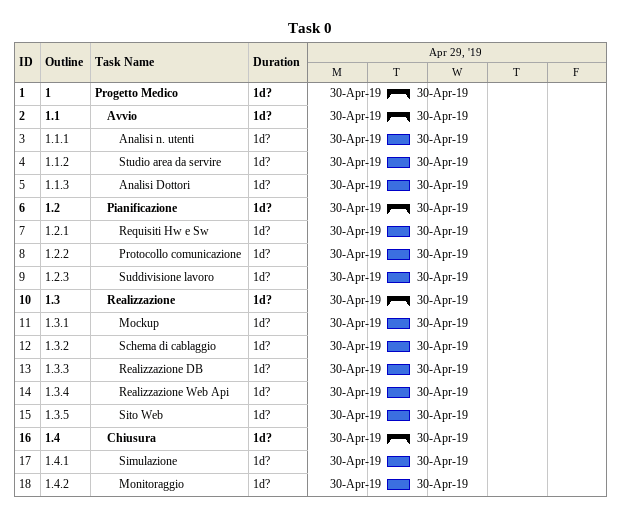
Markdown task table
Task 0

| ID | WBS | Task | Duration | Start | Finish |
|---|---|---|---|---|---|
| 1 | 1 | **Progetto Medico** | 1d? | 2019-04-30 | 2019-04-30 |
| 2 | 1.1 | **Avvio** | 1d? | 2019-04-30 | 2019-04-30 |
| 3 | 1.1.1 | Analisi n. utenti | 1d? | 2019-04-30 | 2019-04-30 |
| 4 | 1.1.2 | Studio area da servire | 1d? | 2019-04-30 | 2019-04-30 |
| 5 | 1.1.3 | Analisi Dottori | 1d? | 2019-04-30 | 2019-04-30 |
| 6 | 1.2 | **Pianificazione** | 1d? | 2019-04-30 | 2019-04-30 |
| 7 | 1.2.1 | Requisiti Hw e Sw | 1d? | 2019-04-30 | 2019-04-30 |
| 8 | 1.2.2 | Protocollo comunicazione | 1d? | 2019-04-30 | 2019-04-30 |
| 9 | 1.2.3 | Suddivisione lavoro | 1d? | 2019-04-30 | 2019-04-30 |
| 10 | 1.3 | **Realizzazione** | 1d? | 2019-04-30 | 2019-04-30 |
| 11 | 1.3.1 | Mockup | 1d? | 2019-04-30 | 2019-04-30 |
| 12 | 1.3.2 | Schema di cablaggio | 1d? | 2019-04-30 | 2019-04-30 |
| 13 | 1.3.3 | Realizzazione DB | 1d? | 2019-04-30 | 2019-04-30 |
| 14 | 1.3.4 | Realizzazione Web Api | 1d? | 2019-04-30 | 2019-04-30 |
| 15 | 1.3.5 | Sito Web | 1d? | 2019-04-30 | 2019-04-30 |
| 16 | 1.4 | **Chiusura** | 1d? | 2019-04-30 | 2019-04-30 |
| 17 | 1.4.1 | Simulazione | 1d? | 2019-04-30 | 2019-04-30 |
| 18 | 1.4.2 | Monitoraggio | 1d? | 2019-04-30 | 2019-04-30 |
